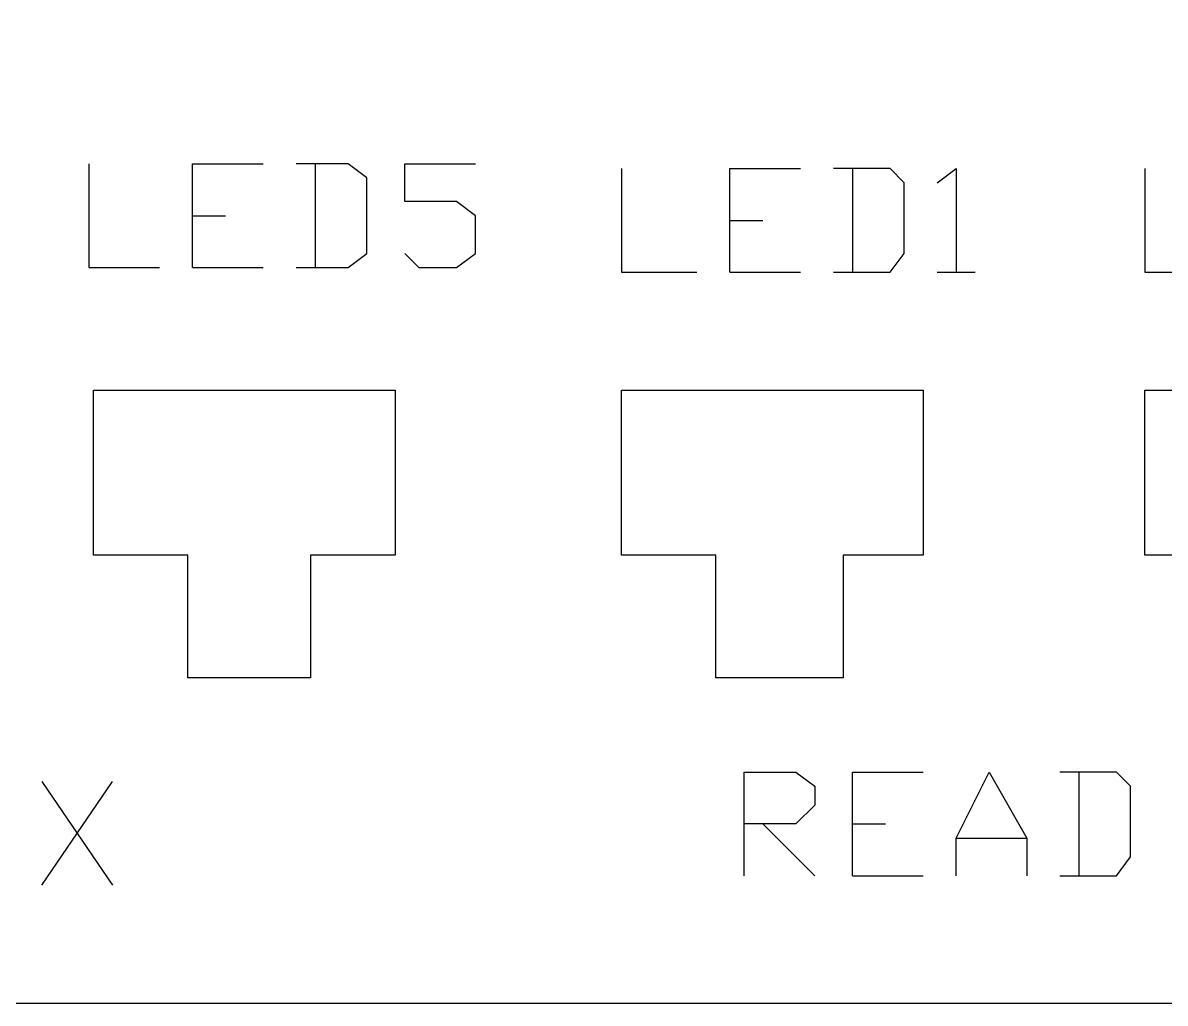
# Model space of a CAD drawing. Header units: millimetres. Extents: x 532209 to 638832, y -290618 to -196403.
# Drawn here: x 584546 to 590604, y -268153 to -262956 of the extents above; entities that cross this region are included whole.
import ezdxf
from ezdxf.enums import TextEntityAlignment as Align

# ---------------------------------------------------------------- set-up
doc = ezdxf.new("R2010")
doc.units = ezdxf.units.MM
doc.header["$LTSCALE"] = 12.5
doc.header["$MEASUREMENT"] = 0
doc.styles.get("Standard").update_dxf_attribs({"font": 'arial.ttf'})

# ---------------------------------------------------------------- blocks, each defined once
blk = doc.blocks.new('APC L')
at = {"linetype": 'Continuous'}
for points in [[(559820.7, -268153.1), (611070.7, -268153.1), (611070.7, -196403.1), (559820.7, -196403.1), (559820.7, -268153.1)], [(584895.7, -263703.1), (584895.7, -264253.1), (585270.7, -264253.1)], [(585445.7, -264253.1), (585445.7, -263703.1), (585820.7, -263703.1)], [(585995.7, -264253.1), (586270.7, -264253.1), (586370.7, -264178.1), (586370.7, -263778.1), (586270.7, -263703.1), (585995.7, -263703.1)], [(586095.7, -263703.1), (586095.7, -264253.1)], [(586570.7, -264178.1), (586645.7, -264253.1), (586845.7, -264253.1), (586945.7, -264178.1), (586945.7, -263978.1), (586845.7, -263903.1), (586570.7, -263903.1), (586570.7, -263703.1), (586945.7, -263703.1)], [(587720.7, -263728.1), (587720.7, -264278.1), (588120.7, -264278.1)], [(588295.7, -264278.1), (588295.7, -263728.1), (588670.7, -263728.1)], [(588845.7, -264278.1), (589145.7, -264278.1), (589220.7, -264178.1), (589220.7, -263803.1), (589145.7, -263728.1), (588845.7, -263728.1)], [(588945.7, -263728.1), (588945.7, -264278.1)], [(589395.7, -263803.1), (589495.7, -263728.1), (589495.7, -264278.1)], [(590495.7, -263728.1), (590495.7, -264278.1), (590870.7, -264278.1)], [(585445.7, -263978.1), (585620.7, -263978.1)], [(588295.7, -264003.1), (588470.7, -264003.1)], [(585445.7, -264253.1), (585820.7, -264253.1)], [(588295.7, -264278.1), (588670.7, -264278.1)], [(589395.7, -264278.1), (589595.7, -264278.1)], [(585095.7, -264903.1), (586520.7, -264903.1), (586520.7, -265778.1), (586070.7, -265778.1), (586070.7, -266428.1), (585420.7, -266428.1), (585420.7, -265778.1), (584920.7, -265778.1), (584920.7, -264903.1), (585220.7, -264903.1)], [(587870.7, -264903.1), (589320.7, -264903.1), (589320.7, -265778.1), (588895.7, -265778.1), (588895.7, -266428.1), (588220.7, -266428.1), (588220.7, -265778.1), (587720.7, -265778.1), (587720.7, -264903.1), (588020.7, -264903.1)], [(590670.7, -264903.1), (592095.7, -264903.1), (592095.7, -265778.1), (591670.7, -265778.1), (591670.7, -266428.1), (591020.7, -266428.1), (591020.7, -265778.1), (590495.7, -265778.1), (590495.7, -264903.1), (590820.7, -264903.1)], [(588370.7, -267478.1), (588370.7, -266928.1), (588645.7, -266928.1), (588745.7, -267003.1), (588745.7, -267103.1), (588645.7, -267203.1), (588370.7, -267203.1)], [(588945.7, -267478.1), (588945.7, -266928.1), (589320.7, -266928.1)], [(589495.7, -267478.1), (589495.7, -267278.1), (589670.7, -266928.1), (589870.7, -267278.1), (589870.7, -267478.1)], [(590045.7, -267478.1), (590345.7, -267478.1), (590420.7, -267378.1), (590420.7, -267003.1), (590345.7, -266928.1), (590045.7, -266928.1)], [(590145.7, -266928.1), (590145.7, -267478.1)], [(584645.7, -267528.1), (585020.7, -266978.1)], [(584645.7, -266978.1), (585020.7, -267528.1)], [(588470.7, -267203.1), (588745.7, -267478.1)], [(588945.7, -267203.1), (589120.7, -267203.1)], [(589495.7, -267278.1), (589870.7, -267278.1)], [(588945.7, -267478.1), (589320.7, -267478.1)]]:
    blk.add_lwpolyline(points, dxfattribs=at)
for tag, p in [('POWER', (619828.3, -213871.9)), ('READER_1', (532806.9, -215496.9)), ('RS485_1', (619828.3, -222371.9)), ('READER_2', (532806.9, -226571.9)), ('RS485_2', (619828.3, -235171.9)), ('INPUT_2', (619828.3, -252946.9)), ('OUTPUT_2', (619828.3, -259721.9))]:
    blk.add_attdef(tag, text='', height=450).set_placement(p, align=Align.MIDDLE_LEFT)
for tag, p in [('OUTPUT_1', (565820.7, -271614.2)), ('INPUT_1', (571645.7, -271614.2))]:
    blk.add_attdef(tag, text='', height=450, rotation=270).set_placement(p, align=Align.MIDDLE_LEFT)

msp = doc.modelspace()

# ---------------------------------------------------------------- block references
msp.add_blockref('APC L', (0, 0))

doc.saveas('drawing.dxf')
